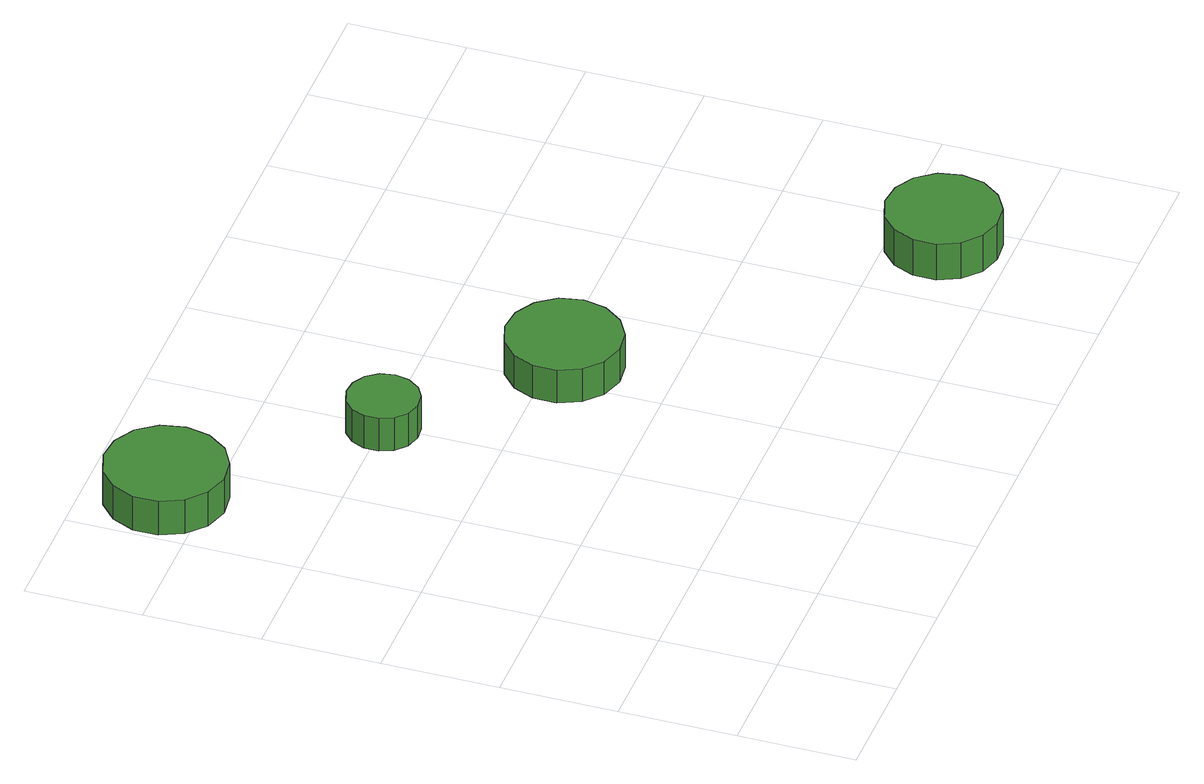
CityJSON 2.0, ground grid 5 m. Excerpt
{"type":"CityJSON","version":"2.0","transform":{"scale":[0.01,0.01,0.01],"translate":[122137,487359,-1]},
"CityObjects":{
"tree1":{"type":"SolitaryVegetationObject","attributes":{"function":"something"},"geometry":[{"type":"MultiSurface","lod":"1","boundaries":[[[0,1,2,3,4,5,6,7,8,9,10,11,12,13,14]],[[15,16,17,18,19,20,21,22,23,24,25,26,27,28,29]],[[0,29,28,1]],[[1,28,27,2]],[[2,27,26,3]],[[3,26,25,4]],[[4,25,24,5]],[[5,24,23,6]],[[6,23,22,7]],[[7,22,21,8]],[[8,21,20,9]],[[9,20,19,10]],[[10,19,18,11]],[[11,18,17,12]],[[12,17,16,13]],[[13,16,15,14]],[[14,15,29,0]]]}]},
"tree2":{"type":"SolitaryVegetationObject","attributes":{"function":"something"},"geometry":[{"type":"MultiSurface","lod":"1","boundaries":[[[30,31,32,33,34,35,36,37,38,39,40,41,42,43,44]],[[45,46,47,48,49,50,51,52,53,54,55,56,57,58,59]],[[30,59,58,31]],[[31,58,57,32]],[[32,57,56,33]],[[33,56,55,34]],[[34,55,54,35]],[[35,54,53,36]],[[36,53,52,37]],[[37,52,51,38]],[[38,51,50,39]],[[39,50,49,40]],[[40,49,48,41]],[[41,48,47,42]],[[42,47,46,43]],[[43,46,45,44]],[[44,45,59,30]]]}]},
"tree3":{"type":"SolitaryVegetationObject","attributes":{"function":"something"},"geometry":[{"type":"MultiSurface","lod":"1","boundaries":[[[60,61,62,63,64,65,66,67,68,69,70,71,72,73,74]],[[75,76,77,78,79,80,81,82,83,84,85,86,87,88,89]],[[60,89,88,61]],[[61,88,87,62]],[[62,87,86,63]],[[63,86,85,64]],[[64,85,84,65]],[[65,84,83,66]],[[66,83,82,67]],[[67,82,81,68]],[[68,81,80,69]],[[69,80,79,70]],[[70,79,78,71]],[[71,78,77,72]],[[72,77,76,73]],[[73,76,75,74]],[[74,75,89,60]]]}]},
"tree4":{"type":"SolitaryVegetationObject","attributes":{"function":"something"},"geometry":[{"type":"MultiSurface","lod":"1","boundaries":[[[90,91,92,93,94,95,96,97,98,99,100,101,102,103,104]],[[105,106,107,108,109,110,111,112,113,114,115,116,117,118,119]],[[90,119,118,91]],[[91,118,117,92]],[[92,117,116,93]],[[93,116,115,94]],[[94,115,114,95]],[[95,114,113,96]],[[96,113,112,97]],[[97,112,111,98]],[[98,111,110,99]],[[99,110,109,100]],[[100,109,108,101]],[[101,108,107,102]],[[102,107,106,103]],[[103,106,105,104]],[[104,105,119,90]]]}]}
},
"vertices":[
[534,2669,245],[512,2773,245],[450,2859,245],[357,2912,245],[252,2923,245],[151,2890,245],[71,2819,245],[28,2722,245],[28,2616,245],[71,2519,245],[151,2447,245],[252,2415,245],[357,2426,245],[450,2479,245],[512,2565,245],[512,2565,78],[450,2479,78],[357,2426,78],[252,2415,78],[151,2447,78],[71,2519,78],[28,2616,78],[28,2722,78],[71,2819,78],[151,2890,78],[252,2923,78],[357,2912,78],[450,2859,78],[512,2773,78],[534,2669,78],
[1140,1997,239],[1127,2058,239],[1090,2109,239],[1036,2140,239],[973,2147,239],[913,2127,239],[867,2085,239],[841,2028,239],[841,1965,239],[867,1908,239],[913,1866,239],[973,1846,239],[1036,1853,239],[1090,1884,239],[1127,1935,239],[1127,1935,78],[1090,1884,78],[1036,1853,78],[973,1846,78],[913,1866,78],[867,1908,78],[841,1965,78],[841,2028,78],[867,2085,78],[913,2127,78],[973,2147,78],[1036,2140,78],[1090,2109,78],[1127,2058,78],[1140,1997,78],
[1855,1447,239],[1834,1546,239],[1774,1628,239],[1687,1678,239],[1587,1689,239],[1490,1658,239],[1415,1590,239],[1374,1498,239],[1374,1397,239],[1415,1305,239],[1490,1237,239],[1587,1206,239],[1687,1216,239],[1774,1267,239],[1834,1348,239],[1834,1348,78],[1774,1267,78],[1687,1216,78],[1587,1206,78],[1490,1237,78],[1415,1305,78],[1374,1397,78],[1374,1498,78],[1415,1590,78],[1490,1658,78],[1587,1689,78],[1687,1678,78],[1774,1628,78],[1834,1546,78],[1855,1447,78],
[3109,282,255],[3089,379,255],[3030,459,255],[2945,508,255],[2846,519,255],[2752,488,255],[2678,422,255],[2638,331,255],[2638,232,255],[2678,142,255],[2752,75,255],[2846,45,255],[2945,55,255],[3030,105,255],[3089,185,255],[3089,185,78],[3030,105,78],[2945,55,78],[2846,45,78],[2752,75,78],[2678,142,78],[2638,232,78],[2638,331,78],[2678,422,78],[2752,488,78],[2846,519,78],[2945,508,78],[3030,459,78],[3089,379,78],[3109,282,78]
]}
